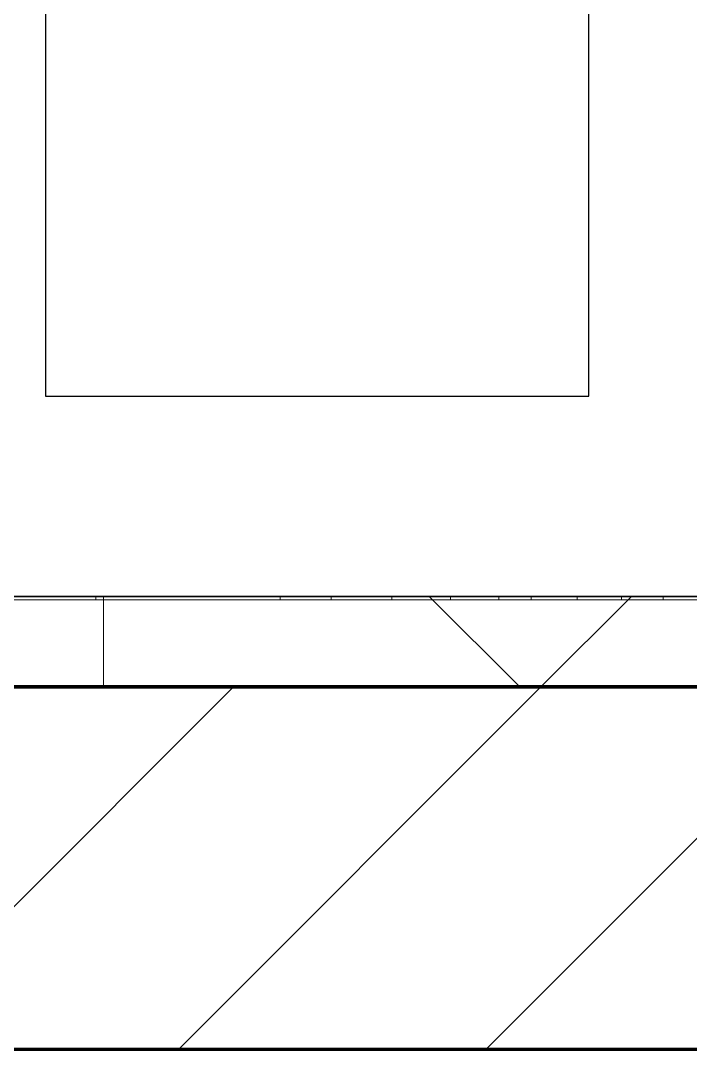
# Model space of a CAD drawing. Header units: millimetres. Extents: x -920231 to -841213, y -17301 to 22361.
# Drawn here: x -859628 to -859258, y -3376 to -2808 of the extents above; entities that cross this region are included whole.
import ezdxf
from ezdxf.xclip import XClip

# ---------------------------------------------------------------- set-up
doc = ezdxf.new("R2010")
doc.units = ezdxf.units.MM
doc.header["$XCLIPFRAME"] = 0
doc.layers.add('000 - WIPEOUT', color=250, linetype='Continuous')
doc.layers.add('A11_ALU.SOLID SHEET', color=2, linetype='Continuous')
for name, color, linetype, lineweight in [('A-GLAZ-CURT', 2, 'Continuous', 9), ('A-WALL', 5, 'Continuous', 35), ('A-WALL-FNSH', 2, 'Continuous', 35), ('A-WALL-PATT', 1, 'Continuous', 35)]:
    doc.layers.add(name, color=color, linetype=linetype, lineweight=lineweight)

# ---------------------------------------------------------------- blocks, each defined once
blk = doc.blocks.new('PPLS-PP19_Custom Tile Pattern - Custom Tile Pattern-V86-4230-01 ENLARGED MULTI-PURPOSE LEVEL - REFLECTED CEILING PLAN - SHEET 1')
at = {"layer": 'A-GLAZ-CURT'}
for p, q in [((230.06, 0), (300, 0)), ((295.8, 0), (300, 0)), ((295.8, -2), (295.8, 0)), ((300, 0), (300, -2)), ((-300, -2), (300, -2)), ((300, -2), (295.8, -2)), ((300, -2), (300, -50)), ((300, -50), (-300, -50))]:
    blk.add_line(p, q, dxfattribs=at)
for points, knots in [([(300, 0), (286.53, 0), (254.22, 0), (207.11, 0), (177.41, 0), (159.34, 0), (158.33, 0), (158.3, 0)], [-285.253232, -285.253232, -285.253232, -285.253232, -244.693688, -187.987675, -143.776725, -129.632772, -123.352749, -123.352749, -123.352749, -123.352749]), ([(300, 0), (288.22, 0), (272.2, 0), (256.34, 0), (252.45, 0)], [-12528.858583, -12528.858583, -12528.858583, -12528.858583, -11905.454923, -11694.31618, -11694.31618, -11694.31618, -11694.31618]), ([(284.78, 0), (284.83, 0), (285.23, 0), (287.47, 0), (293.59, 0), (297.76, 0), (300, 0)], [-4096.535135, -4096.535135, -4096.535135, -4096.535135, -4053.389046, -3959.664717, -3862.421465, -3746.95702, -3746.95702, -3746.95702, -3746.95702]), ([(295.8, 0), (294.18, 0), (290.94, 0), (286.68, 0), (285.79, 0)], [-4679.165325, -4679.165325, -4679.165325, -4679.165325, -4358.271401, -4213.061173, -4213.061173, -4213.061173, -4213.061173])]:
    blk.add_open_spline(points, degree=3, knots=knots, dxfattribs=at)
blk = doc.blocks.new('PPLS-PP19_Custom Tile Pattern - Custom Tile Pattern-V87-4230-01 ENLARGED MULTI-PURPOSE LEVEL - REFLECTED CEILING PLAN - SHEET 1')
at = {"layer": 'A-GLAZ-CURT'}
for p, q in [((-300, 0), (-202.31, 0)), ((-300, -2), (-300, 0)), ((-293.07, 0), (-275.75, 0)), ((-275.75, 0), (-293.07, 0)), ((-222.32, 0), (-205, 0)), ((-205, 0), (-222.32, 0)), ((-202.31, 0), (-202.31, -2)), ((-174.21, 0), (-140.66, 0)), ((-174.21, -2), (-174.21, 0)), ((-140.66, 0), (-140.66, -2)), ((-108.4, 0), (-81.66, 0)), ((-108.4, -2), (-108.4, 0)), ((-81.66, 0), (-81.66, -2)), ((-63.81, 0), (-38.36, 0)), ((-63.81, -2), (-63.81, 0)), ((-38.36, 0), (-38.36, -2)), ((-13.88, 0), (9.01, 0)), ((-13.88, -2), (-13.88, 0)), ((9.01, 0), (9.01, -2)), ((-300, -2), (300, -2)), ((-300, -50), (-300, -2)), ((-202.31, -2), (-300, -2)), ((-140.66, -2), (-174.21, -2)), ((-81.66, -2), (-108.4, -2)), ((-38.36, -2), (-63.81, -2)), ((9.01, -2), (-13.88, -2)), ((300, -50), (-300, -50))]:
    blk.add_line(p, q, dxfattribs=at)
at = {"layer": 'A-GLAZ-CURT', "flags": 128}
for points in [[(-300, 0), (-291.7, 0), (-283.58, 0), (-275.62, 0), (-267.8, 0), (-260.12, 0), (-252.56, 0), (-245.12, 0), (-237.77, 0), (-230.5, 0), (-223.32, 0), (-216.2, 0), (-209.18, 0), (-202.31, 0)], [(-174.21, 0), (-178.96, 0), (-183.97, 0), (-189.27, 0), (-194.85, 0), (-200.68, 0), (-206.74, 0), (-213.02, 0), (-219.49, 0), (-226.14, 0), (-232.95, 0), (-239.91, 0), (-247.01, 0), (-254.25, 0), (-261.61, 0), (-269.09, 0), (-276.68, 0), (-284.36, 0), (-292.14, 0), (-300, 0)]]:
    blk.add_lwpolyline(points, dxfattribs=at)
at = {"layer": 'A-GLAZ-CURT'}
for points, knots in [([(-300, 0), (-284.65, 0), (-249.45, 0), (-219.86, 0), (-204.33, 0)], [-5323.127839, -5323.127839, -5323.127839, -5323.127839, -4502.809032, -3403.063057, -3403.063057, -3403.063057, -3403.063057]), ([(-204.33, 0), (-207.57, 0), (-231.55, 0), (-262.56, 0), (-294.48, 0), (-300, 0)], [-15354.29656, -15354.29656, -15354.29656, -15354.29656, -15131.813646, -13729.592194, -13439.944408, -13439.944408, -13439.944408, -13439.944408]), ([(-137.88, 0), (-140.56, 0), (-147.66, 0), (-147.69, 0), (-158.72, 0), (-174.02, 0), (-185.59, 0), (-209.77, 0), (-232.01, 0), (-255.22, 0), (-262.59, 0), (-264.9, 0), (-265.4, 0)], [-3187.727384, -3187.727384, -3187.727384, -3187.727384, -2919.378265, -2477.344047, -2237.412286, -2029.680487, -1755.085331, -1400.429864, -858.079193, -543.655514, -208.940337, 0, 0, 0, 0]), ([(-258.6, 0), (-257.91, 0), (-254.26, 0), (-241.25, 0), (-225.99, 0), (-213.45, 0), (-207.09, 0), (-204.34, 0)], [-5722.54675, -5722.54675, -5722.54675, -5722.54675, -5657.471696, -5413.335975, -5017.494783, -4832.723979, -4686.306382, -4686.306382, -4686.306382, -4686.306382]), ([(-133.82, 0), (-135.51, 0), (-137.8, 0), (-149.31, 0), (-162.01, 0), (-177.91, 0), (-199.46, 0), (-216.65, 0), (-231.26, 0), (-233.46, 0), (-234, 0)], [-2731.647847, -2731.647847, -2731.647847, -2731.647847, -2418.507304, -2308.929706, -2113.765672, -1763.376603, -1422.553702, -978.033455, -846.069444, -682.911962, -682.911962, -682.911962, -682.911962]), ([(-233.49, 0), (-233.44, 0), (-232.38, 0), (-230.74, 0), (-225.3, 0), (-223.63, 0)], [-455.274641, -455.274641, -455.274641, -455.274641, -440.605512, -119.536984, 0, 0, 0, 0]), ([(-223.63, 0), (-219.39, 0), (-206.17, 0), (-188.58, 0), (-169.02, 0), (-152.12, 0), (-136.84, 0), (-127.33, 0), (-124.19, 0), (-123.43, 0), (-123.28, 0)], [-5463.295695, -5463.295695, -5463.295695, -5463.295695, -5161.076232, -4739.070012, -4465.409639, -4149.119819, -3839.893365, -3647.167523, -3488.92562, -3439.852845, -3439.852845, -3439.852845, -3439.852845]), ([(-204.3, 0), (-203.93, 0), (-197.65, 0), (-185.8, 0), (-171.77, 0), (-158.7, 0), (-157.22, 0)], [-4685.575192, -4685.575192, -4685.575192, -4685.575192, -4666.091899, -4349.945572, -4000.813434, -3840.635403, -3840.635403, -3840.635403, -3840.635403]), ([(-132.94, 0), (-133.57, 0), (-154.41, 0), (-178.13, 0), (-203.91, 0)], [-17192.125172, -17192.125172, -17192.125172, -17192.125172, -17136.203329, -15364.139671, -15364.139671, -15364.139671, -15364.139671]), ([(-203.77, 0), (-194.06, 0), (-171.22, 0), (-151.15, 0), (-140.66, 0)], [-3389.969476, -3389.969476, -3389.969476, -3389.969476, -2700.551212, -1671.606487, -1671.606487, -1671.606487, -1671.606487]), ([(-152.35, 0), (-151.03, 0), (-147.71, 0), (-143.57, 0), (-138.62, 0)], [-3494.978217, -3494.978217, -3494.978217, -3494.978217, -3371.022232, -3227.460399, -3227.460399, -3227.460399, -3227.460399]), ([(-118.78, 0), (-121.86, 0), (-126.28, 0), (-136.96, 0), (-147.46, 0), (-150.03, 0), (-150.57, 0)], [-5938.474035, -5938.474035, -5938.474035, -5938.474035, -5700.061948, -5508.838257, -5298.784692, -5196.16478, -5196.16478, -5196.16478, -5196.16478]), ([(-150.34, 0), (-150.07, 0), (-147.75, 0), (-143.61, 0), (-135.56, 0), (-132.57, 0)], [-4948.728362, -4948.728362, -4948.728362, -4948.728362, -4883.323924, -4440.880425, -4229.826372, -4229.826372, -4229.826372, -4229.826372]), ([(-60.67, 0), (-66.82, 0), (-81.79, 0), (-110.94, 0), (-130.52, 0), (-147.74, 0), (-149.07, 0)], [-7895.334243, -7895.334243, -7895.334243, -7895.334243, -7508.296369, -7004.680444, -6449.282163, -6277.220794, -6277.220794, -6277.220794, -6277.220794]), ([(-148.23, 0), (-146.94, 0), (-140.15, 0), (-137.33, 0), (-134.61, 0), (-132.72, 0)], [-6162.058746, -6162.058746, -6162.058746, -6162.058746, -6017.569127, -5560.701257, -5376.441698, -5376.441698, -5376.441698, -5376.441698]), ([(-132.59, 0), (-134.4, 0), (-140.66, 0), (-146.11, 0), (-146.95, 0)], [-840.6849, -840.6849, -840.6849, -840.6849, -741.901385, -489.130243, -489.130243, -489.130243, -489.130243]), ([(-146.69, 0), (-146.59, 0), (-145.49, 0), (-135.69, 0), (-128.29, 0), (-125.15, 0)], [-420.34245, -420.34245, -420.34245, -420.34245, -406.956646, -290.263673, 0, 0, 0, 0]), ([(-132.65, 0), (-133.23, 0), (-133.69, 0), (-134.06, 0), (-134.11, 0)], [-8366.24865, -8366.24865, -8366.24865, -8366.24865, -8266.114998, -8251.085632, -8251.085632, -8251.085632, -8251.085632]), ([(-120.13, 0), (-120.14, 0), (-120.24, 0), (-121.3, 0), (-129.25, 0), (-133.82, 0)], [-2933.992132, -2933.992132, -2933.992132, -2933.992132, -2920.575025, -2840.280255, -2731.647847, -2731.647847, -2731.647847, -2731.647847]), ([(-132.57, 0), (-131.84, 0), (-128.72, 0), (-117.33, 0), (-95.54, 0), (-84.96, 0), (-81.66, 0)], [-7484.13535, -7484.13535, -7484.13535, -7484.13535, -7293.749979, -6839.55839, -6236.997189, -5931.848349, -5931.848349, -5931.848349, -5931.848349]), ([(-86.16, 0), (-91.37, 0), (-104.13, 0), (-120.67, 0), (-130.62, 0), (-132.51, 0)], [-1681.3698, -1681.3698, -1681.3698, -1681.3698, -1374.161226, -945.742622, -842.294538, -842.294538, -842.294538, -842.294538]), ([(-131.56, 0), (-129.34, 0), (-122.76, 0), (-107.3, 0), (-90.42, 0), (-75.26, 0), (-68.41, 0), (-65.12, 0), (-63.63, 0)], [-4206.419108, -4206.419108, -4206.419108, -4206.419108, -4054.690705, -3793.097032, -3402.597032, -3144.956779, -3050.982048, -2969.237017, -2969.237017, -2969.237017, -2969.237017]), ([(-113.44, 0), (-113.46, 0), (-114.06, 0), (-119.73, 0), (-125.43, 0), (-127.03, 0), (-127.41, 0)], [-323.250712, -323.250712, -323.250712, -323.250712, -282.672656, -98.539552, -24.539552, 0, 0, 0, 0]), ([(-126.5, 0), (-122.44, 0), (-108.71, 0), (-86.68, 0), (-68.71, 0), (-61.96, 0), (-61.69, 0)], [-5231.017328, -5231.017328, -5231.017328, -5231.017328, -4994.692869, -4542.524482, -4008.285538, -3985.537012, -3985.537012, -3985.537012, -3985.537012]), ([(-125.15, 0), (-124.93, 0), (-121.96, 0), (-113.01, 0), (-98.9, 0), (-85.29, 0), (-71.67, 0), (-65.93, 0), (-65.07, 0)], [-3362.7396, -3362.7396, -3362.7396, -3362.7396, -3342.215224, -3074.362186, -2902.289527, -2605.247022, -2322.099534, -2241.8264, -2241.8264, -2241.8264, -2241.8264]), ([(-122.08, 0), (-122.01, 0), (-121.69, 0), (-121.2, 0), (-120.88, 0)], [-3136.336417, -3136.336417, -3136.336417, -3136.336417, -3110.304437, -3035.164275, -3035.164275, -3035.164275, -3035.164275]), ([(-36.33, 0), (-36.43, 0), (-37.27, 0), (-45.02, 0), (-46.13, 0), (-60.59, 0), (-81.23, 0), (-99.51, 0), (-114.02, 0), (-117.28, 0), (-118.78, 0)], [-1855.773136, -1855.773136, -1855.773136, -1855.773136, -1810.870157, -1672.078046, -1405.135169, -1060.00838, -740.068933, -229.489605, -116.330425, 0, 0, 0, 0]), ([(-117.69, 0), (-117.06, 0), (-114.75, 0), (-113.43, 0), (-113.43, 0)], [-808.126779, -808.126779, -808.126779, -808.126779, -394.672656, -330.797262, -330.797262, -330.797262, -330.797262]), ([(-63.81, 0), (-70.01, 0), (-86.35, 0), (-107.8, 0), (-116.79, 0), (-117.66, 0)], [-2747.631049, -2747.631049, -2747.631049, -2747.631049, -2193.204658, -1433.981041, -969.752135, -969.752135, -969.752135, -969.752135]), ([(-115.82, 0), (-114.96, 0), (-110.41, 0), (-96.78, 0), (-71.33, 0), (-42.53, 0), (-12.78, 0), (4.23, 0), (9.64, 0), (10.14, 0), (10.18, 0)], [-5724.064692, -5724.064692, -5724.064692, -5724.064692, -5430.283136, -5103.229623, -4799.173296, -4065.652676, -3589.737505, -3285.047089, -3066.359526, -3044.715262, -3044.715262, -3044.715262, -3044.715262]), ([(9.32, 0), (9.08, 0), (7.65, 0), (2.57, 0), (-12.23, 0), (-25.64, 0), (-40, 0), (-56.24, 0), (-75.59, 0), (-94, 0), (-112.01, 0), (-114.94, 0), (-115.63, 0)], [-2922.926651, -2922.926651, -2922.926651, -2922.926651, -2882.788014, -2720.818881, -2518.50168, -2125.455881, -1792.521578, -1466.981642, -1208.454564, -789.402658, -501.969187, -243.577221, -243.577221, -243.577221, -243.577221]), ([(-63.96, 0), (-64.13, 0), (-72.5, 0), (-80.63, 0), (-86.16, 0)], [-2171.769325, -2171.769325, -2171.769325, -2171.769325, -2007.031671, -1681.3698, -1681.3698, -1681.3698, -1681.3698]), ([(-29.03, 0), (-33.97, 0), (-43.74, 0), (-56.37, 0), (-71.66, 0), (-77.83, 0), (-82.66, 0), (-83.28, 0), (-83.28, 0)], [-2680.714891, -2680.714891, -2680.714891, -2680.714891, -2413.671296, -2161.752162, -2006.592567, -1646.621388, -1424.436217, -1393.971743, -1393.971743, -1393.971743, -1393.971743]), ([(-83.28, 0), (-83.28, 0), (-82.91, 0), (-76.14, 0), (-68.85, 0), (-63.6, 0), (-61.82, 0)], [-1393.4169, -1393.4169, -1393.4169, -1393.4169, -1353.722004, -1274.333717, -1073.56893, -965.057361, -965.057361, -965.057361, -965.057361]), ([(31.18, 0), (25.97, 0), (11.99, 0), (-16.92, 0), (-47.42, 0), (-65.35, 0), (-66.28, 0), (-66.31, 0)], [-4496.803627, -4496.803627, -4496.803627, -4496.803627, -4222.080604, -3745.412743, -2981.410125, -2542.574734, -2526.906796, -2526.906796, -2526.906796, -2526.906796]), ([(-65.47, 0), (-65.27, 0), (-63.95, 0), (-62.32, 0), (-60.73, 0)], [-2362.748727, -2362.748727, -2362.748727, -2362.748727, -2315.303971, -2070.102292, -2070.102292, -2070.102292, -2070.102292]), ([(-63.63, 0), (-61.49, 0), (-57.39, 0), (-54.49, 0), (-45.2, 0), (-40.79, 0), (-40.46, 0), (-40.44, 0)], [-2969.237017, -2969.237017, -2969.237017, -2969.237017, -2851.217951, -2734.127174, -2474.780881, -2410.990208, -2350.645972, -2350.645972, -2350.645972, -2350.645972]), ([(-60.64, 0), (-55.98, 0), (-46.58, 0), (-36.49, 0), (-33.57, 0), (-29.94, 0), (-28.57, 0)], [-940.868751, -940.868751, -940.868751, -940.868751, -651.549973, -296.515819, -83.513472, 0, 0, 0, 0]), ([(-60.6, 0), (-57.61, 0), (-53.94, 0), (-48.53, 0), (-30.79, 0), (-18.03, 0), (8.61, 0), (15.02, 0), (22.91, 0), (31, 0), (39.04, 0), (51.19, 0), (58.74, 0), (61.34, 0), (61.45, 0)], [-3954.252767, -3954.252767, -3954.252767, -3954.252767, -3689.699207, -3546.54457, -3315.260113, -2864.387349, -2439.246196, -2084.094819, -1956.422387, -1818.904206, -1645.594513, -1443.202566, -1228.752106, -1120.932285, -1120.932285, -1120.932285, -1120.932285]), ([(-26.75, 0), (-27.82, 0), (-36.18, 0), (-47.86, 0), (-57.55, 0), (-60.22, 0)], [-8718.362214, -8718.362214, -8718.362214, -8718.362214, -8532.293389, -8073.216054, -7904.648407, -7904.648407, -7904.648407, -7904.648407]), ([(-60.02, 0), (-58.5, 0), (-52.26, 0), (-43.47, 0), (-38.36, 0)], [-2034.432589, -2034.432589, -2034.432589, -2034.432589, -1809.437387, -1213.642243, -1213.642243, -1213.642243, -1213.642243]), ([(-51.83, 0), (-51.83, 0), (-51.78, 0), (-47.4, 0), (-46.01, 0), (-40.22, 0), (-36.78, 0)], [-632.814994, -632.814994, -632.814994, -632.814994, -627.965721, -508.377888, -260.442412, 0, 0, 0, 0]), ([(76.63, 0), (74.8, 0), (67.65, 0), (53.52, 0), (37, 0), (24.07, 0), (12.82, 0), (-2.9, 0), (-20.62, 0), (-32.81, 0), (-44.85, 0), (-51.43, 0), (-51.79, 0)], [-3095.572228, -3095.572228, -3095.572228, -3095.572228, -2950.589685, -2634.532728, -2313.748533, -2106.613311, -1925.670641, -1617.263037, -1290.787923, -1039.307308, -819.71621, -644.910881, -644.910881, -644.910881, -644.910881]), ([(-36.78, 0), (-32.43, 0), (-19.22, 0), (8.83, 0), (43.36, 0), (70.54, 0), (81.48, 0), (83.2, 0)], [-6191.144455, -6191.144455, -6191.144455, -6191.144455, -5862.463379, -5340.621928, -4573.028122, -4094.177415, -3889.608355, -3889.608355, -3889.608355, -3889.608355]), ([(-36.29, 0), (-36.29, 0), (-34.66, 0), (-28.88, 0), (-26.95, 0), (-26.54, 0)], [-9150.272121, -9150.272121, -9150.272121, -9150.272121, -9057.163041, -8919.836787, -8834.607043, -8834.607043, -8834.607043, -8834.607043]), ([(30.82, 0), (29.27, 0), (20.14, 0), (3.54, 0), (-16.58, 0), (-34.76, 0), (-36.04, 0)], [-10462.034656, -10462.034656, -10462.034656, -10462.034656, -10363.088938, -9884.23066, -9424.652049, -9182.880979, -9182.880979, -9182.880979, -9182.880979]), ([(-33.34, 0), (-33.34, 0), (-32.93, 0), (-31.16, 0), (-30.52, 0)], [-2415.024266, -2415.024266, -2415.024266, -2415.024266, -2357.633367, -2323.618664, -2323.618664, -2323.618664, -2323.618664]), ([(70.61, 0), (66.16, 0), (55.8, 0), (39.61, 0), (24.74, 0), (2.64, 0), (-17.84, 0), (-30.57, 0), (-31.82, 0), (-32, 0)], [-4647.237329, -4647.237329, -4647.237329, -4647.237329, -4326.416877, -4098.545751, -3766.694881, -3333.063701, -2994.501669, -2698.150104, -2614.070998, -2614.070998, -2614.070998, -2614.070998]), ([(-30.61, 0), (-29.53, 0), (-23.35, 0), (-15.75, 0), (-15.19, 0)], [-54150.414002, -54150.414002, -54150.414002, -54150.414002, -53749.15266, -53717.791567, -53717.791567, -53717.791567, -53717.791567]), ([(-13.88, 0), (-15.14, 0), (-18.44, 0), (-26.26, 0), (-29.97, 0), (-30.54, 0)], [-55123.81448, -55123.81448, -55123.81448, -55123.81448, -54789.006179, -54461.685999, -54258.56961, -54258.56961, -54258.56961, -54258.56961]), ([(-30.52, 0), (-27.11, 0), (-17.83, 0), (-1.62, 0), (8.55, 0), (11.17, 0)], [-2323.618664, -2323.618664, -2323.618664, -2323.618664, -2142.497158, -1716.209403, -1563.536724, -1563.536724, -1563.536724, -1563.536724]), ([(8.33, 0), (8.19, 0), (7.18, 0), (0.32, 0), (-13.89, 0), (-24.92, 0), (-29.03, 0)], [-3574.286521, -3574.286521, -3574.286521, -3574.286521, -3526.962355, -3285.499107, -2903.012179, -2680.714891, -2680.714891, -2680.714891, -2680.714891]), ([(-28.57, 0), (-26.93, 0), (-20.29, 0), (-11.45, 0), (0.65, 0), (7.8, 0), (10.05, 0)], [-5361.429781, -5361.429781, -5361.429781, -5361.429781, -5261.36855, -5050.479954, -4785.90057, -4666.429624, -4666.429624, -4666.429624, -4666.429624]), ([(-15.19, 0), (-13.07, 0), (7.48, 0), (42.24, 0), (69.23, 0), (82.99, 0)], [-461.142613, -461.142613, -461.142613, -461.142613, -429.606584, -390.253598, -348.193614, -348.193614, -348.193614, -348.193614]), ([(103.09, 0), (101.08, 0), (86.31, 0), (63.34, 0), (35.84, 0), (18.55, 0), (11.55, 0), (9.01, 0)], [-375.435014, -375.435014, -375.435014, -375.435014, -369.147452, -330.153101, -307.516438, -285.83788, -269.307637, -269.307637, -269.307637, -269.307637]), ([(11.14, 0), (12.1, 0), (15.94, 0), (21.24, 0), (24.62, 0), (24.72, 0), (24.72, 0)], [-4647.240003, -4647.240003, -4647.240003, -4647.240003, -4596.498881, -4445.288762, -4384.376941, -4376.041937, -4376.041937, -4376.041937, -4376.041937]), ([(24.69, 0), (24.54, 0), (20.99, 0), (16.4, 0), (12.55, 0), (11.19, 0)], [-4368.572414, -4368.572414, -4368.572414, -4368.572414, -4306.476363, -4080.000647, -3872.143731, -3872.143731, -3872.143731, -3872.143731]), ([(11.91, 0), (17.75, 0), (25.21, 0), (37.44, 0), (45.92, 0), (57.76, 0), (64.47, 0), (72.74, 0), (75.22, 0), (76.03, 0), (76.21, 0)], [-1549.07911, -1549.07911, -1549.07911, -1549.07911, -1206.526904, -1089.329421, -901.315459, -753.071572, -495.328968, -421.953223, -334.951786, -290.452333, -290.452333, -290.452333, -290.452333]), ([(18.16, 0), (19.15, 0), (24.25, 0), (25.66, 0), (26.12, 0)], [-5700.113719, -5700.113719, -5700.113719, -5700.113719, -5554.232259, -5302.431367, -5302.431367, -5302.431367, -5302.431367]), ([(81.96, 0), (79.53, 0), (74.06, 0), (62.26, 0), (51.85, 0), (43.81, 0), (29.53, 0), (20.67, 0), (18.85, 0), (18.16, 0)], [-7119.293879, -7119.293879, -7119.293879, -7119.293879, -6924.452779, -6738.82075, -6548.303034, -6314.283804, -6135.05769, -5972.647715, -5832.674503, -5832.674503, -5832.674503, -5832.674503])]:
    blk.add_open_spline(points, degree=3, knots=knots, dxfattribs=at)
for points in [[(-134.24, 0), (-133.92, 0), (-133.53, 0), (-133.03, 0)], [(-108.4, 0), (-115.86, 0), (-123.93, 0), (-132.5, 0)], [(-127.41, 0), (-129.63, 0), (-131.08, 0), (-132.09, 0)], [(-131.75, 0), (-130.33, 0), (-128.49, 0), (-126.5, 0)], [(-39.84, 0), (-39.08, 0), (-38.11, 0), (-37.36, 0)], [(11.14, 0), (10.52, 0), (10, 0), (9.63, 0)]]:
    blk.add_open_spline(points, degree=3, dxfattribs=at)
blk = doc.blocks.new('*U1487')
at = {"color": 3}
blk.add_wipeout([(-200, -250), (200, -250), (200, -550), (-200, -550)], dxfattribs=at).dxf.layer = '000 - WIPEOUT'
at = {"layer": 'A11_ALU.SOLID SHEET', "color": 0, "linetype": 'ByBlock'}
blk.add_lwpolyline([(-200, -550), (200, -550), (200, -250), (-200, -250)], close=True, dxfattribs=at)
blk = doc.blocks.new('*U1512')
at = {"layer": 'A11_ALU.SOLID SHEET', "linetype": 'ByBlock', "rotation": 90}
blk.add_blockref('*U1487', (-115182, -6394.5), dxfattribs=at)

msp = doc.modelspace()

# ---------------------------------------------------------------- block references
ref = msp.add_blockref('*U1512', (-744682.37, 3579.02))
XClip(ref).set_block_clipping_path([(-170955.001718735, -20880.0077451951), (-101425.4223389953, 14393.0014498747)])

# ---------------------------------------------------------------- next in the draw order: hatches: boundary and pattern name
at = {"layer": 'A-WALL-PATT', "lineweight": 9}
h = msp.add_hatch(dxfattribs=at)
h.set_pattern_fill('FP_3', color=256, style=0, pattern_type=2)
h.set_pattern_definition([(45, (0, 0), (-212.13203, 212.13203), []), (135, (0, 0), (-212.13203, -212.13203), [])])
h.paths.add_polyline_path([(-850767.37, -3175.94), (-850767.37, -3125.94), (-868697.34, -3125.94), (-868743.96, -3175.94), (-850867, -3175.94)])
h = msp.add_hatch(dxfattribs=at)
h.set_pattern_fill('FP_2', color=256, style=0, pattern_type=2)
h.set_pattern_definition([(45, (0, 0), (-84.852814, 84.852814), [])])
h.paths.add_polyline_path([(-850567.37, -3375.94), (-850567.37, -3175.94), (-868402.13, -3175.94), (-868588.64, -3375.94), (-850766.31, -3375.94)])

# ---------------------------------------------------------------- next in the draw order: linework, layer by layer
at = {"layer": 'A-WALL', "color": 7, "lineweight": 70}
for p, q in [((-868402.13, -3175.94), (-850767.37, -3175.94)), ((-850767.37, -3175.94), (-868402.13, -3175.94)), ((-850766.31, -3375.94), (-868588.64, -3375.94))]:
    msp.add_line(p, q, dxfattribs=at)
at = {"layer": 'A-WALL-FNSH', "color": 250}
msp.add_line((-868697.34, -3125.94), (-850817.37, -3125.94), dxfattribs=at)

# ---------------------------------------------------------------- next in the draw order: block references
at = {"layer": 'A-GLAZ-CURT'}
for name, p in [('PPLS-PP19_Custom Tile Pattern - Custom Tile Pattern-V86-4230-01 ENLARGED MULTI-PURPOSE LEVEL - REFLECTED CEILING PLAN - SHEET 1', (-859882.37, -3125.94)), ('PPLS-PP19_Custom Tile Pattern - Custom Tile Pattern-V87-4230-01 ENLARGED MULTI-PURPOSE LEVEL - REFLECTED CEILING PLAN - SHEET 1', (-859282.37, -3125.94))]:
    msp.add_blockref(name, p, dxfattribs=at)

doc.saveas('drawing.dxf')
